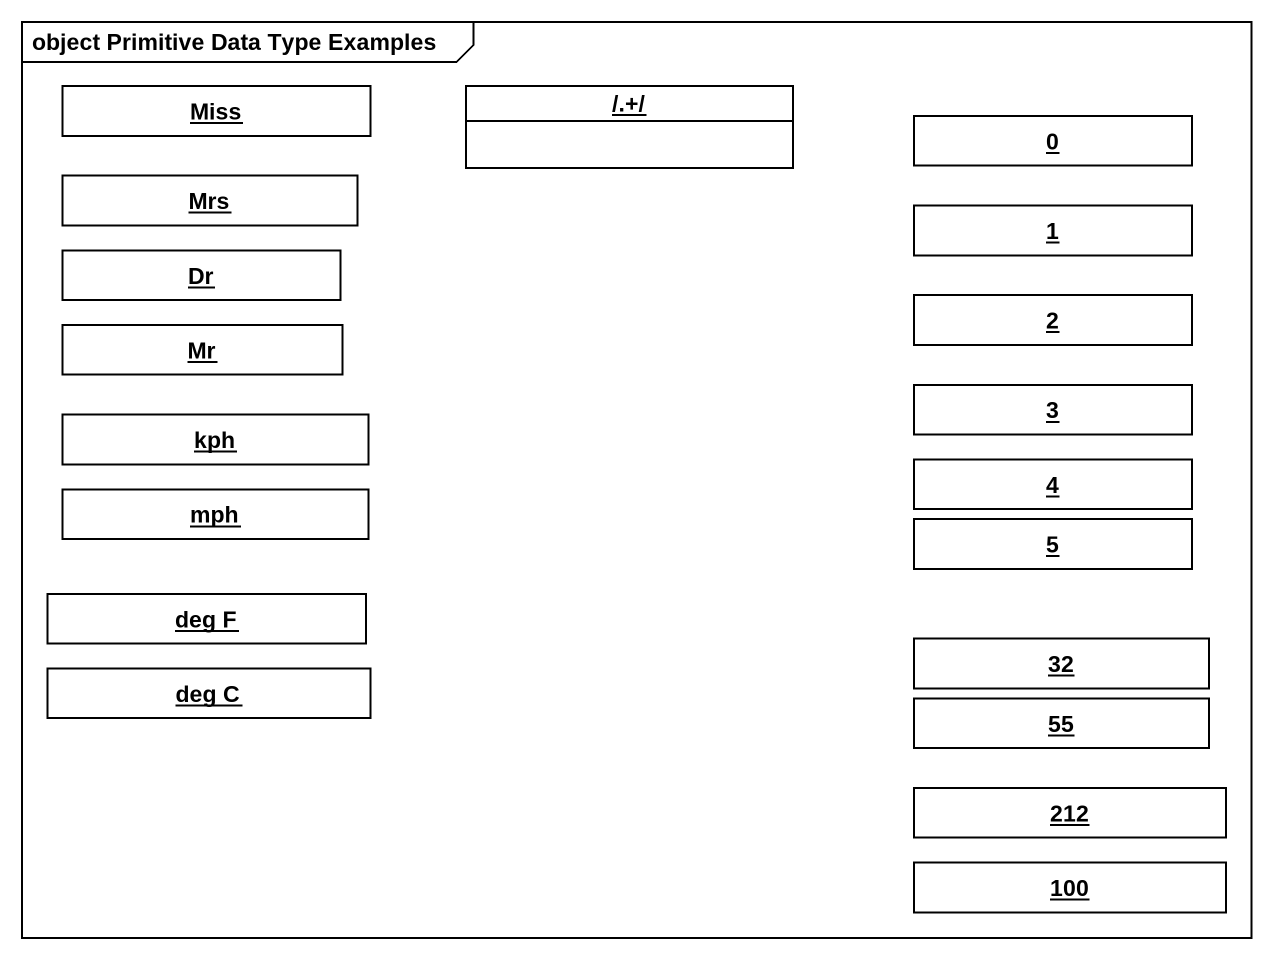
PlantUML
@startuml
mainframe object Primitive Data Type Examples
hide circle
hide empty members
object Miss
object "/.+/" as object1
object "0" as o0
object Mrs
object "1" as o1
object Dr
object "2" as o2
object Mr
object "3" as o3
object kph
object mph
object "4" as o4
object "deg F" as deg_F
object "5" as o5
object "deg C" as deg_C
object "32" as o32
object "55" as o55
object "212" as o212
object "100" as o100
@enduml
